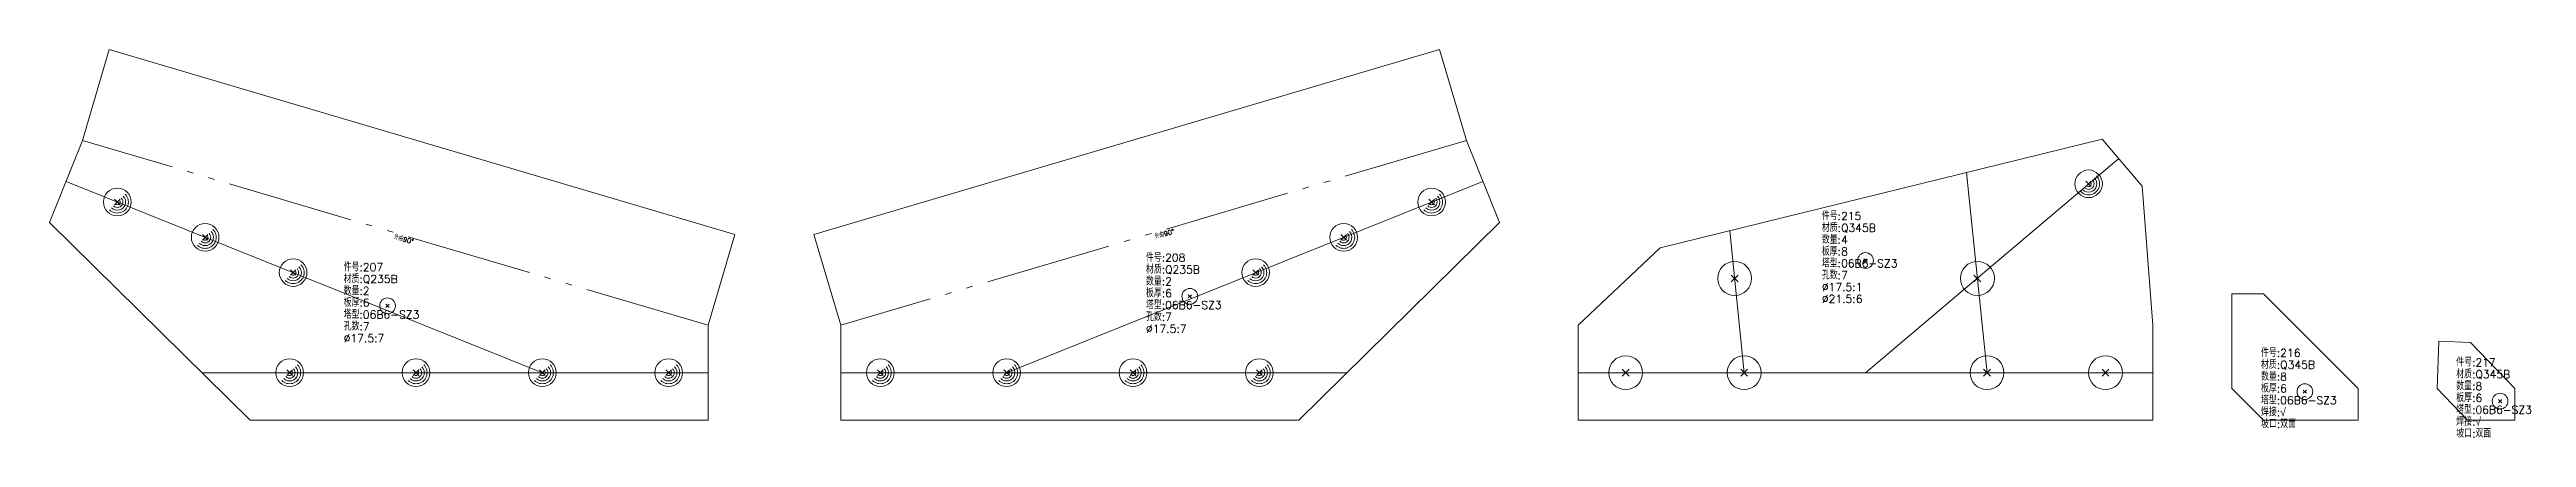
# Model space of a CAD drawing. Extents: x 0 to 24836, y -11 to 587.
# Drawn here: x 1568 to 3136, y -11 to 235 of the extents above; entities that cross this region are included whole.
import ezdxf
from ezdxf.enums import TextEntityAlignment as Align

# ---------------------------------------------------------------- set-up
doc = ezdxf.new("R2010")
doc.units = 0
doc.header["$LTSCALE"] = 20
doc.header["$MEASUREMENT"] = 0
doc.linetypes.add('制弯线', pattern=[5.9, 4, -0.5, 0.2, -0.5, 0.2, -0.5])
for name, color, linetype, lineweight in [('1', 7, 'CONTINUOUS', 25), ('2', 7, 'CONTINUOUS', 25), ('5', 7, 'CONTINUOUS', 25)]:
    doc.layers.add(name, color=color, linetype=linetype, lineweight=lineweight)
doc.styles.get("Standard").update_dxf_attribs({"font": 'simplex', "width": 0.7, "bigfont": 'gbhzfs.shx'})

# ---------------------------------------------------------------- blocks, each defined once
blk = doc.blocks.new('板孔17.5')
at = {"layer": '5', "color": 7, "linetype": 'Continuous', "lineweight": 13}
for p, q in [((-0.2, -0.2), (0.2, 0.2)), ((-0.2, 0.2), (0.2, -0.2))]:
    blk.add_line(p, q, dxfattribs=at)
blk.add_circle((0, 0), 1, dxfattribs=at)
for radius in [0.8, 0.6, 0.4, 0.2]:
    blk.add_arc((0, 0), radius, 225, 45, dxfattribs=at)
blk = doc.blocks.new('板孔21.5')
at = {"layer": '5', "color": 7, "linetype": 'Continuous', "lineweight": 13}
for p, q in [((-0.2, -0.2), (0.2, 0.2)), ((-0.2, 0.2), (0.2, -0.2))]:
    blk.add_line(p, q, dxfattribs=at)
blk.add_circle((0, 0), 1, dxfattribs=at)

msp = doc.modelspace()

# ---------------------------------------------------------------- linework, layer by layer
at = {"layer": '1', "color": 7, "linetype": 'Continuous', "lineweight": 18}
for p, q in [((1605.4, 234.6), (1588.4, 177.1)), ((2001.6, 117.5), (1605.4, 234.6)), ((2447.7, 234.6), (2051.6, 117.5)), ((2464.7, 177.1), (2447.7, 234.6)), ((1588.4, 177.1), (1567.6, 125.1)), ((2485.6, 125.1), (2464.7, 177.1)), ((2867.4, 177.9), (2587.4, 109)), ((2892.6, 148.2), (2867.4, 177.9)), ((2899.4, 60), (2892.6, 148.2)), ((1567.6, 125.1), (1694.6, 0)), ((1984.6, 60), (2001.6, 117.5)), ((2051.6, 117.5), (2068.6, 60)), ((2358.6, 0), (2485.6, 125.1)), ((2587.4, 109), (2535.6, 60)), ((2969.4, 80), (2949.4, 80)), ((2949.4, 80), (2949.4, 20)), ((3029.4, 20), (2969.4, 80)), ((1984.6, 0), (1984.6, 60)), ((2068.6, 60), (2068.6, 0)), ((2535.6, 60), (2535.6, 0)), ((2899.4, 0), (2899.4, 60)), ((3080.6, 50), (3079.4, 20)), ((3100.6, 49.2), (3080.6, 50)), ((3128.6, 20), (3100.6, 49.2)), ((2949.4, 20), (2969.4, 0)), ((3029.4, 0), (3029.4, 20)), ((3079.4, 20), (3098.6, 0)), ((3128.6, 0), (3128.6, 20)), ((1694.6, 0), (1984.6, 0)), ((2068.6, 0), (2358.6, 0)), ((2535.6, 0), (2899.4, 0)), ((2969.4, 0), (3029.4, 0)), ((3098.6, 0), (3128.6, 0))]:
    msp.add_line(p, q, dxfattribs=at)
at = {"layer": '2', "color": 190, "linetype": '制弯线', "lineweight": 13}
for p, q in [((1984.6, 60), (1588.4, 177.1)), ((2464.7, 177.1), (2068.6, 60))]:
    msp.add_line(p, q, dxfattribs=at)
at = {"layer": '2', "color": 9, "linetype": 'Continuous', "lineweight": 13}
for p, q in [((2717.5, 30), (2877.8, 165.7)), ((1879.6, 30), (1578, 151.1)), ((2173.6, 30), (2475.2, 151.1)), ((2794.4, 30), (2781.5, 156.8)), ((2640.6, 30), (2631.5, 119.9)), ((1664.1, 30), (1984.6, 30)), ((2389, 30), (2068.6, 30)), ((2899.4, 30), (2535.6, 30))]:
    msp.add_line(p, q, dxfattribs=at)
at = {"layer": '2', "color": 7, "linetype": 'Continuous', "lineweight": 13}
for p, q in [((2718.5, 102), (2716.5, 100)), ((2716.5, 102), (2718.5, 100)), ((2290.6, 79.3), (2288.6, 77.3)), ((2288.6, 79.3), (2290.6, 77.3)), ((1782.6, 73.3), (1780.6, 71.3)), ((1780.6, 73.3), (1782.6, 71.3)), ((2996.7, 19), (2994.7, 17)), ((2994.7, 19), (2996.7, 17)), ((3120.3, 13), (3118.3, 11)), ((3118.3, 13), (3120.3, 11))]:
    msp.add_line(p, q, dxfattribs=at)
for centre in [(2717.5, 101), (2289.6, 78.3), (1781.6, 72.3), (2995.7, 18), (3119.3, 12)]:
    msp.add_circle(centre, 5, dxfattribs=at)

# ---------------------------------------------------------------- block references
at = {"layer": '1', "color": 7, "linetype": 'Continuous', "lineweight": 13}
for name, p, xscale, yscale, zscale in [('板孔17.5', (2858.7, 149.6), 8.75, 8.75, 8.75), ('板孔17.5', (1610.5, 138.1), 8.75, 8.75, 8.75), ('板孔17.5', (2442.7, 138.1), 8.75, 8.75, 8.75), ('板孔17.5', (1666.1, 115.7), 8.75, 8.75, 8.75), ('板孔17.5', (2387, 115.7), 8.75, 8.75, 8.75), ('板孔17.5', (1721.8, 93.4), 8.75, 8.75, 8.75), ('板孔17.5', (2331.3, 93.4), 8.75, 8.75, 8.75), ('板孔21.5', (2634.6, 89.7), 10.75, 10.75, 10.75), ('板孔21.5', (2788.3, 89.7), 10.75, 10.75, 10.75), ('板孔17.5', (1719.6, 30), 8.75, 8.75, 8.75), ('板孔17.5', (1799.6, 30), 8.75, 8.75, 8.75), ('板孔17.5', (1879.6, 30), 8.75, 8.75, 8.75), ('板孔17.5', (1959.6, 30), 8.75, 8.75, 8.75), ('板孔17.5', (2093.6, 30), 8.75, 8.75, 8.75), ('板孔17.5', (2173.6, 30), 8.75, 8.75, 8.75), ('板孔17.5', (2253.6, 30), 8.75, 8.75, 8.75), ('板孔17.5', (2333.6, 30), 8.75, 8.75, 8.75), ('板孔21.5', (2565.6, 30), 10.75, 10.75, 10.75), ('板孔21.5', (2640.6, 30), 10.75, 10.75, 10.75), ('板孔21.5', (2794.4, 30), 10.75, 10.75, 10.75), ('板孔21.5', (2869.4, 30), 10.75, 10.75, 10.75)]:
    msp.add_blockref(name, p, dxfattribs=dict(at, xscale=xscale, yscale=yscale, zscale=zscale))

# ---------------------------------------------------------------- texts
at = {"layer": '2', "color": 7, "linetype": 'Continuous', "lineweight": 13}
for s, p in [('件号:215', (2689.8, 125.2)), ('材质:Q345B', (2689.8, 117.7)), ('数量:4', (2689.8, 110.2)), ('件号:207', (1753.8, 92.8)), ('材质:Q235B', (2261.8, 91.3)), ('件号:208', (2261.8, 98.8)), ('板厚:8', (2689.8, 102.7)), ('塔型:06B6-SZ3', (2689.8, 95.2)), ('孔数:7', (2689.8, 87.7)), ('材质:Q235B', (1753.8, 85.3)), ('数量:2', (1753.8, 77.8)), ('数量:2', (2261.8, 83.8)), ('板厚:6', (2261.8, 76.3)), ('%%c17.5:1', (2689.8, 80.2)), ('%%c21.5:6', (2689.8, 72.7)), ('板厚:6', (1753.8, 70.3)), ('塔型:06B6-SZ3', (1753.8, 62.8)), ('塔型:06B6-SZ3', (2261.8, 68.8)), ('孔数:7', (2261.8, 61.3)), ('孔数:7', (1753.8, 55.3)), ('%%c17.5:7', (1753.8, 47.8)), ('%%c17.5:7', (2261.8, 53.8)), ('件号:216', (2967.9, 38.5)), ('材质:Q345B', (2967.9, 31)), ('件号:217', (3091.5, 32.5)), ('材质:Q345B', (3091.5, 25)), ('数量:8', (2967.9, 23.5)), ('板厚:6', (2967.9, 16)), ('数量:8', (3091.5, 17.5)), ('板厚:6', (3091.5, 10)), ('塔型:06B6-SZ3', (2967.9, 8.5)), ('焊接:√', (2967.9, 1)), ('坡口:双面', (2967.9, -6.5)), ('塔型:06B6-SZ3', (3091.5, 2.5)), ('焊接:√', (3091.5, -5)), ('坡口:双面', (3091.5, -12.5))]:
    msp.add_text(s, height=5, dxfattribs=at).set_placement(p, align=Align.BOTTOM_LEFT)
for rotation, p in [(345, (1785.1, 113.8)), (16, (2268.1, 113.8))]:
    msp.add_text('外曲90%%d', height=3, rotation=rotation, dxfattribs=at).set_placement(p, align=Align.BOTTOM_LEFT)

doc.saveas('drawing.dxf')
